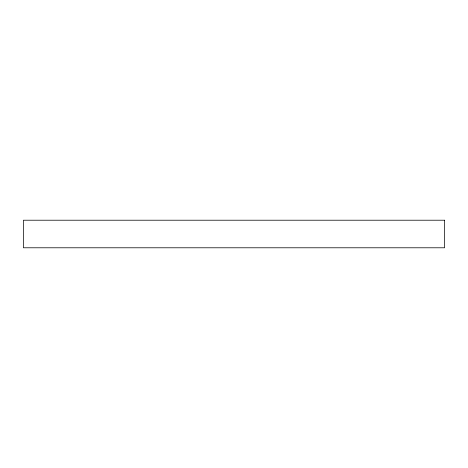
<?xml version="1.0" encoding="UTF-8"?>
<svg xmlns="http://www.w3.org/2000/svg" width="468" height="468" viewBox="0 0 468 468"><rect width="100%" height="100%" fill="white"/><g stroke="black" fill="none" stroke-linecap="round" stroke-linejoin="round"><path stroke-width="0.7" d="M444.6 220.217L23.4 220.217L23.4 247.783L444.6 247.783L444.6 220.217"/></g></svg>
